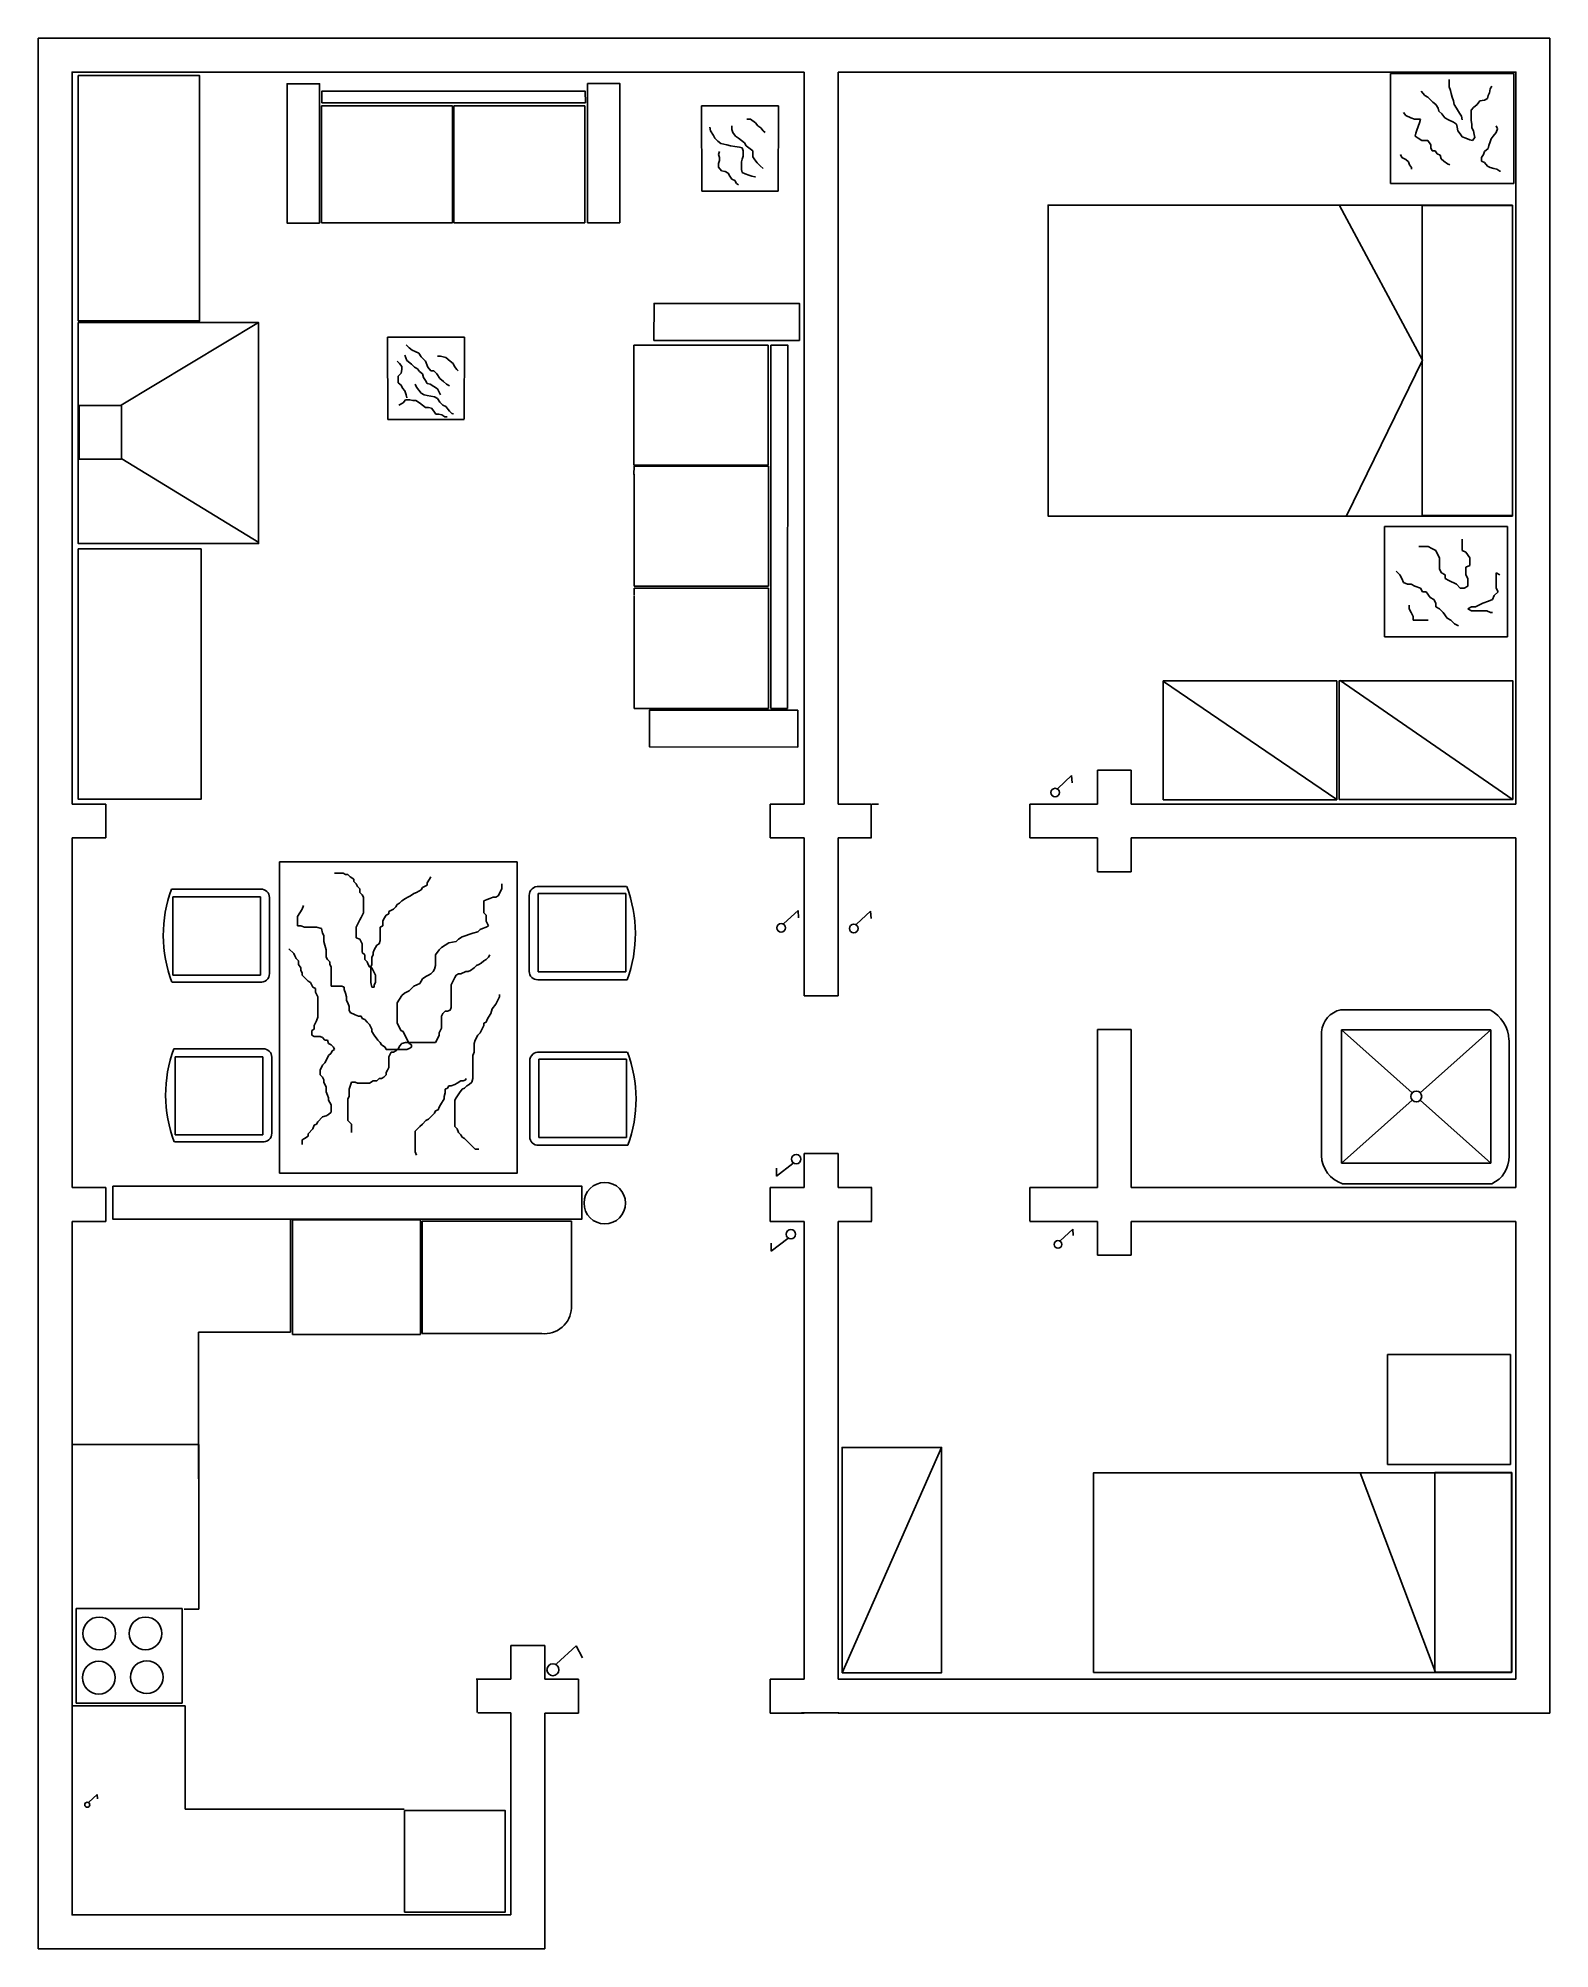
# Model space of a CAD drawing. Header units: millimetres. Extents: x 100 to 206, y 58 to 197.
# Drawn here: x 100.39 to 107.09, y 58.39 to 66.86 of the extents above.
import ezdxf

# ---------------------------------------------------------------- set-up
doc = ezdxf.new("R2010")
doc.units = ezdxf.units.MM
doc.header["$LTSCALE"] = 0.1
for name, color, linetype in [('muebles', 7, 'Continuous'), ('paredes', 7, 'Continuous'), ('puntos', 7, 'Continuous')]:
    doc.layers.add(name, color=color, linetype=linetype)

msp = doc.modelspace()

# ---------------------------------------------------------------- linework, layer by layer
at = {"layer": 'muebles'}
for p, q in [((106.929, 66.707), (106.3833, 66.707)), ((106.3833, 66.707), (106.3833, 66.677)), ((106.3833, 66.677), (106.3833, 66.6304)), ((106.3833, 66.6738), (106.3833, 66.2188)), ((106.6426, 66.6477), (106.6426, 66.6803)), ((106.929, 66.6454), (106.929, 66.707)), ((106.5187, 66.6282), (106.535, 66.6086)), ((106.535, 66.6086), (106.5481, 66.6021)), ((106.5481, 66.6021), (106.5709, 66.5793)), ((106.5709, 66.5793), (106.5839, 66.5696)), ((106.6492, 66.6314), (106.6426, 66.6477)), ((106.6524, 66.6184), (106.6492, 66.6314)), ((106.6557, 66.6021), (106.6524, 66.6184)), ((106.6622, 66.5858), (106.6557, 66.6021)), ((106.6655, 66.5696), (106.6622, 66.5858)), ((106.7666, 66.5696), (106.7796, 66.5858)), ((106.7796, 66.5858), (106.7992, 66.5891)), ((106.7992, 66.5891), (106.8122, 66.5956)), ((106.8122, 66.5956), (106.8155, 66.6086)), ((106.8155, 66.6086), (106.822, 66.6217)), ((106.822, 66.6217), (106.8252, 66.638)), ((106.8252, 66.638), (106.8318, 66.651)), ((106.929, 66.2188), (106.929, 66.6454)), ((102.2247, 66.5637), (101.6447, 66.5637)), ((101.6447, 66.5637), (101.6447, 66.5318)), ((101.6447, 66.5318), (101.6447, 66.4822)), ((101.6447, 66.5284), (101.6447, 66.0449)), ((102.2247, 66.4982), (102.2247, 66.5637)), ((102.2247, 66.0449), (102.2247, 66.4982)), ((102.8114, 66.564), (102.2315, 66.564)), ((102.2315, 66.564), (102.2315, 66.5321)), ((102.2315, 66.5321), (102.2315, 66.4826)), ((102.2315, 66.5288), (102.2315, 66.0452)), ((102.8114, 66.4985), (102.8114, 66.564)), ((102.8114, 66.0452), (102.8114, 66.4985)), ((103.6698, 66.5632), (103.3296, 66.563)), ((103.3296, 66.563), (103.3306, 66.1854)), ((103.5296, 66.5046), (103.546, 66.5046)), ((103.546, 66.5046), (103.569, 66.4882)), ((103.6692, 66.1846), (103.6698, 66.5632)), ((106.4404, 66.5337), (106.4502, 66.5207)), ((106.4502, 66.5207), (106.4731, 66.5109)), ((106.4731, 66.5109), (106.4894, 66.5044)), ((106.4894, 66.5044), (106.5154, 66.5044)), ((106.5154, 66.5044), (106.5122, 66.4881)), ((106.5839, 66.5696), (106.5937, 66.5533)), ((106.5937, 66.5533), (106.597, 66.5402)), ((106.597, 66.5402), (106.61, 66.5272)), ((106.61, 66.5272), (106.6231, 66.5109)), ((106.6231, 66.5109), (106.6394, 66.5012)), ((106.6394, 66.5012), (106.6622, 66.4914)), ((106.6622, 66.4914), (106.6752, 66.4816)), ((106.6752, 66.5533), (106.6655, 66.5696)), ((106.6883, 66.5305), (106.6752, 66.5533)), ((106.6981, 66.5174), (106.6883, 66.5305)), ((106.7013, 66.5012), (106.6981, 66.5174)), ((106.7405, 66.5435), (106.7502, 66.5565)), ((106.7405, 66.4979), (106.7405, 66.5435)), ((106.7437, 66.4816), (106.7405, 66.4979)), ((106.7502, 66.5565), (106.7666, 66.5696)), ((103.3655, 66.4685), (103.3688, 66.4521)), ((103.3688, 66.4521), (103.3819, 66.4325)), ((103.3819, 66.4325), (103.3885, 66.4194)), ((103.3885, 66.4194), (103.4016, 66.4062)), ((103.4016, 66.4062), (103.4147, 66.3964)), ((103.464, 66.4751), (103.464, 66.4587)), ((103.464, 66.4587), (103.4673, 66.4456)), ((103.4673, 66.4456), (103.4804, 66.4292)), ((103.4804, 66.4292), (103.4935, 66.4194)), ((103.4935, 66.4194), (103.5198, 66.3997)), ((103.569, 66.4882), (103.5789, 66.4751)), ((103.5789, 66.4751), (103.592, 66.4653)), ((103.592, 66.4653), (103.6018, 66.4521)), ((103.6018, 66.4521), (103.6117, 66.4456)), ((106.4959, 66.4425), (106.4926, 66.4295)), ((106.4926, 66.4295), (106.5057, 66.4197)), ((106.4991, 66.4556), (106.4959, 66.4425)), ((106.5057, 66.4718), (106.4991, 66.4556)), ((106.5122, 66.4881), (106.5057, 66.4718)), ((106.5057, 66.4197), (106.522, 66.41)), ((106.522, 66.41), (106.5481, 66.41)), ((106.5481, 66.41), (106.5611, 66.3904)), ((106.6752, 66.4816), (106.6785, 66.4686)), ((106.6785, 66.4686), (106.6818, 66.4523)), ((106.6818, 66.4523), (106.6915, 66.4393)), ((106.6915, 66.4393), (106.7013, 66.4262)), ((106.7013, 66.4262), (106.7176, 66.4197)), ((106.7176, 66.4197), (106.7339, 66.4132)), ((106.7339, 66.4132), (106.747, 66.41)), ((106.7437, 66.4653), (106.7437, 66.4816)), ((106.7502, 66.4523), (106.7437, 66.4653)), ((106.747, 66.41), (106.7568, 66.423)), ((106.7535, 66.436), (106.7502, 66.4523)), ((106.7568, 66.423), (106.7535, 66.436)), ((106.8285, 66.4165), (106.8252, 66.4034)), ((106.8383, 66.4295), (106.8285, 66.4165)), ((106.8513, 66.4458), (106.8383, 66.4295)), ((106.8513, 66.4751), (106.8579, 66.4621)), ((106.8579, 66.4621), (106.8513, 66.4458)), ((103.4082, 66.3603), (103.4049, 66.3472)), ((103.4049, 66.3472), (103.4082, 66.3341)), ((103.4082, 66.321), (103.4049, 66.3079)), ((103.4082, 66.3341), (103.4082, 66.321)), ((103.4147, 66.3964), (103.4279, 66.3931)), ((103.4279, 66.3931), (103.441, 66.3899)), ((103.441, 66.3899), (103.4574, 66.3866)), ((103.4574, 66.3866), (103.4771, 66.3833)), ((103.4771, 66.3833), (103.4968, 66.38)), ((103.4968, 66.38), (103.5099, 66.3767)), ((103.5099, 66.3276), (103.5066, 66.3144)), ((103.5099, 66.3767), (103.5132, 66.3636)), ((103.5132, 66.3407), (103.5099, 66.3276)), ((103.5132, 66.3636), (103.5132, 66.3407)), ((103.5198, 66.3997), (103.5263, 66.3866)), ((103.5263, 66.3866), (103.5395, 66.3767)), ((103.5395, 66.3767), (103.5559, 66.3636)), ((103.5559, 66.3636), (103.5559, 66.3374)), ((103.5559, 66.3374), (103.5657, 66.3243)), ((103.5657, 66.3243), (103.5756, 66.3112)), ((106.4274, 66.3481), (106.4339, 66.335)), ((106.4339, 66.335), (106.4502, 66.3253)), ((106.4502, 66.3253), (106.4633, 66.3155)), ((106.5611, 66.3904), (106.5611, 66.3774)), ((106.5611, 66.3774), (106.5676, 66.3644)), ((106.5676, 66.3644), (106.5807, 66.3644)), ((106.5807, 66.3644), (106.5905, 66.3513)), ((106.5905, 66.3513), (106.6035, 66.3448)), ((106.6035, 66.3448), (106.6068, 66.3285)), ((106.6068, 66.3285), (106.6198, 66.3188)), ((106.7959, 66.3481), (106.7861, 66.335)), ((106.7861, 66.335), (106.7861, 66.3188)), ((106.7992, 66.3611), (106.7959, 66.3481)), ((106.8155, 66.3741), (106.7992, 66.3611)), ((106.8187, 66.3872), (106.8155, 66.3741)), ((106.8252, 66.4034), (106.8187, 66.3872)), ((103.4049, 66.3079), (103.4049, 66.2915)), ((103.4049, 66.2915), (103.418, 66.2751)), ((103.418, 66.2751), (103.4344, 66.2718)), ((103.4344, 66.2718), (103.4476, 66.2653)), ((103.4476, 66.2653), (103.4541, 66.2521)), ((103.4541, 66.2521), (103.464, 66.239)), ((103.464, 66.239), (103.4771, 66.2325)), ((103.5066, 66.3144), (103.5066, 66.2817)), ((103.5066, 66.2817), (103.5099, 66.2685)), ((103.5099, 66.2685), (103.5231, 66.262)), ((103.5231, 66.262), (103.5395, 66.2554)), ((103.5395, 66.2554), (103.5526, 66.2521)), ((103.5526, 66.2521), (103.5657, 66.2489)), ((103.5657, 66.2489), (103.569, 66.2489)), ((103.5756, 66.3112), (103.5887, 66.298)), ((103.5887, 66.298), (103.6018, 66.2849)), ((106.4633, 66.3155), (106.4665, 66.3025)), ((106.4665, 66.3025), (106.4763, 66.2894)), ((106.4763, 66.2894), (106.4763, 66.2829)), ((106.6198, 66.3188), (106.6361, 66.3057)), ((106.6361, 66.3057), (106.6459, 66.3025)), ((106.7861, 66.3188), (106.7992, 66.3122)), ((106.7992, 66.3122), (106.8122, 66.296)), ((106.8122, 66.296), (106.8252, 66.2894)), ((106.8252, 66.2894), (106.8416, 66.2862)), ((106.8416, 66.2862), (106.8546, 66.2829)), ((106.8546, 66.2829), (106.8676, 66.2732)), ((106.8676, 66.2732), (106.8709, 66.2732)), ((103.3306, 66.1854), (103.6692, 66.1846)), ((103.4771, 66.2325), (103.4837, 66.2194)), ((103.4837, 66.2194), (103.4935, 66.2128)), ((106.3833, 66.2188), (106.929, 66.2188)), ((106.5251, 65.4363), (106.1566, 66.1219)), ((101.6447, 66.0449), (102.2247, 66.0449)), ((102.2315, 66.0452), (102.8114, 66.0452)), ((100.7568, 65.2369), (101.3649, 65.6024)), ((102.2779, 65.5377), (101.9376, 65.5375)), ((101.9376, 65.5375), (101.9392, 65.1725)), ((102.0201, 65.5035), (102.0333, 65.4903)), ((102.0333, 65.4903), (102.0465, 65.4804)), ((102.0465, 65.4804), (102.0597, 65.4738)), ((102.0597, 65.4738), (102.0762, 65.4672)), ((102.2774, 65.1737), (102.2779, 65.5377)), ((103.6248, 65.5026), (103.0291, 65.5026)), ((103.0291, 65.5026), (103.0291, 65.4698)), ((103.6248, 65.4353), (103.6248, 65.5026)), ((101.9904, 65.4211), (101.9806, 65.431)), ((102.0003, 65.4079), (101.9904, 65.4211)), ((101.997, 65.3783), (102.0003, 65.3948)), ((102.0003, 65.3948), (102.0003, 65.4079)), ((102.0135, 65.4574), (102.0234, 65.4343)), ((102.0234, 65.4343), (102.0432, 65.4178)), ((102.0432, 65.4178), (102.0564, 65.4046)), ((102.0564, 65.4046), (102.0696, 65.398)), ((102.0696, 65.398), (102.0795, 65.3849)), ((102.0762, 65.4672), (102.0861, 65.4508)), ((102.0861, 65.4508), (102.1059, 65.431)), ((102.1059, 65.431), (102.1158, 65.4046)), ((102.1158, 65.4046), (102.129, 65.3882)), ((102.1587, 65.4541), (102.1719, 65.4541)), ((102.1719, 65.4541), (102.195, 65.4475)), ((102.195, 65.4475), (102.2148, 65.431)), ((102.2148, 65.431), (102.228, 65.4211)), ((102.228, 65.4211), (102.2346, 65.4079)), ((102.2346, 65.4079), (102.2445, 65.3948)), ((102.2445, 65.3948), (102.2511, 65.3882)), ((103.0291, 65.4698), (103.0291, 65.4189)), ((103.0291, 65.4663), (103.0291, 64.9697)), ((103.6248, 64.9697), (103.6248, 65.4353)), ((106.5251, 65.4363), (106.188, 64.7452)), ((101.9839, 65.3651), (101.997, 65.3783)), ((101.9839, 65.3354), (101.9839, 65.3651)), ((101.997, 65.3256), (101.9839, 65.3354)), ((102.0036, 65.3124), (101.997, 65.3256)), ((102.0135, 65.2992), (102.0036, 65.3124)), ((102.0597, 65.3289), (102.0663, 65.3157)), ((102.0663, 65.3157), (102.0762, 65.3025)), ((102.0795, 65.3849), (102.0927, 65.375)), ((102.0927, 65.375), (102.096, 65.3585)), ((102.096, 65.3585), (102.1059, 65.3453)), ((102.1059, 65.3453), (102.1125, 65.3321)), ((102.1125, 65.3321), (102.1257, 65.3289)), ((102.1257, 65.3289), (102.1422, 65.319)), ((102.129, 65.3882), (102.1422, 65.3882)), ((102.1422, 65.3882), (102.1554, 65.375)), ((102.1422, 65.319), (102.1587, 65.3091)), ((102.1554, 65.375), (102.1686, 65.3552)), ((102.1587, 65.3091), (102.1719, 65.2827)), ((102.1686, 65.3552), (102.1851, 65.342)), ((102.1851, 65.342), (102.1983, 65.3289)), ((102.1983, 65.3289), (102.2115, 65.3223)), ((101.9871, 65.2366), (102.0069, 65.2465)), ((102.0069, 65.2465), (102.0168, 65.2597)), ((102.0201, 65.2827), (102.0135, 65.2992)), ((102.0168, 65.2597), (102.0366, 65.2597)), ((102.0234, 65.2695), (102.0201, 65.2827)), ((102.0366, 65.2597), (102.0498, 65.2564)), ((102.0498, 65.2564), (102.063, 65.2564)), ((102.063, 65.2564), (102.0795, 65.2465)), ((102.0762, 65.3025), (102.0861, 65.2893)), ((102.0795, 65.2465), (102.0927, 65.2366)), ((102.0861, 65.2893), (102.0993, 65.2827)), ((102.0927, 65.2366), (102.1059, 65.2267)), ((102.0993, 65.2827), (102.1125, 65.2794)), ((102.1059, 65.2267), (102.1191, 65.2267)), ((102.1125, 65.2794), (102.129, 65.2761)), ((102.1191, 65.2267), (102.1323, 65.2234)), ((102.129, 65.2761), (102.1455, 65.2728)), ((102.1323, 65.2234), (102.1422, 65.2102)), ((102.1455, 65.2728), (102.1587, 65.2662)), ((102.1587, 65.2662), (102.1686, 65.2498)), ((102.1686, 65.2498), (102.1818, 65.2366)), ((102.1818, 65.2366), (102.195, 65.23)), ((102.195, 65.23), (102.2115, 65.2102)), ((101.9392, 65.1725), (102.2768, 65.1733)), ((102.1422, 65.2102), (102.1521, 65.1971)), ((102.1521, 65.1971), (102.1653, 65.1971)), ((102.1653, 65.1971), (102.1785, 65.1938)), ((102.1785, 65.1938), (102.1917, 65.1839)), ((102.1917, 65.1839), (102.2016, 65.1839)), ((102.2115, 65.2102), (102.2247, 65.1971)), ((102.2247, 65.1971), (102.228, 65.2003)), ((100.7601, 64.9989), (101.3665, 64.6271)), ((103.0291, 64.9697), (103.6248, 64.9697)), ((103.0299, 64.9658), (103.0297, 64.929)), ((103.6255, 64.9661), (103.0298, 64.9661)), ((103.6255, 64.8989), (103.6255, 64.9661)), ((103.0298, 64.9299), (103.0298, 64.4333)), ((103.6255, 64.4333), (103.6255, 64.8989)), ((106.9016, 64.6981), (106.3558, 64.6981)), ((106.3558, 64.6981), (106.3558, 64.6681)), ((106.3558, 64.6681), (106.3558, 64.6215)), ((106.3558, 64.6649), (106.3558, 64.2099)), ((106.7008, 64.5928), (106.7008, 64.643)), ((106.9016, 64.6365), (106.9016, 64.6981)), ((106.9016, 64.2099), (106.9016, 64.6365)), ((106.5082, 64.6095), (106.5501, 64.6095)), ((106.5501, 64.6095), (106.5668, 64.6012)), ((106.5668, 64.6012), (106.5836, 64.5928)), ((106.5836, 64.5928), (106.5919, 64.5761)), ((106.5919, 64.5761), (106.6003, 64.5594)), ((106.6003, 64.5594), (106.6003, 64.5092)), ((106.7175, 64.5845), (106.7008, 64.5928)), ((106.7343, 64.5594), (106.7175, 64.5845)), ((106.7343, 64.5259), (106.7343, 64.5594)), ((106.4078, 64.5008), (106.4245, 64.4841)), ((106.4245, 64.4841), (106.4329, 64.4674)), ((106.4329, 64.4674), (106.4413, 64.4507)), ((106.6003, 64.5092), (106.6087, 64.4925)), ((106.6087, 64.4925), (106.6254, 64.4841)), ((106.6254, 64.4841), (106.6254, 64.4674)), ((106.6254, 64.4674), (106.6422, 64.459)), ((106.6422, 64.459), (106.6757, 64.4423)), ((106.7175, 64.5176), (106.7343, 64.5259)), ((106.7175, 64.4841), (106.7175, 64.5176)), ((106.7259, 64.4674), (106.7175, 64.4841)), ((106.7259, 64.4339), (106.7259, 64.4674)), ((106.8682, 64.4841), (106.8514, 64.4925)), ((106.8514, 64.4925), (106.8514, 64.4256)), ((103.0298, 64.4333), (103.6255, 64.4333)), ((103.6263, 64.4251), (103.0306, 64.4251)), ((103.0306, 64.4251), (103.0306, 64.3923)), ((103.0306, 64.3889), (103.0306, 63.8923)), ((103.6263, 64.3579), (103.6263, 64.4251)), ((106.4413, 64.4507), (106.458, 64.4423)), ((106.458, 64.4423), (106.4747, 64.4423)), ((106.4747, 64.4423), (106.4915, 64.4339)), ((106.4915, 64.4339), (106.5166, 64.4256)), ((106.5166, 64.4256), (106.525, 64.4089)), ((106.525, 64.4089), (106.5417, 64.4089)), ((106.5417, 64.4089), (106.5585, 64.3838)), ((106.5585, 64.3838), (106.5752, 64.3754)), ((106.5752, 64.3754), (106.5836, 64.3587)), ((106.6757, 64.4423), (106.6924, 64.4256)), ((106.6924, 64.4256), (106.7091, 64.4256)), ((106.7091, 64.4256), (106.7259, 64.4339)), ((106.8347, 64.3754), (106.818, 64.3671)), ((106.8431, 64.3921), (106.8347, 64.3754)), ((106.8598, 64.4089), (106.8431, 64.3921)), ((106.8514, 64.4256), (106.8598, 64.4089)), ((103.6263, 63.8923), (103.6263, 64.3579)), ((106.4664, 64.3503), (106.4664, 64.3336)), ((106.4664, 64.3336), (106.4747, 64.3169)), ((106.4747, 64.3169), (106.4831, 64.3002)), ((106.4831, 64.3002), (106.4831, 64.2834)), ((106.5836, 64.3587), (106.5836, 64.342)), ((106.5836, 64.342), (106.6003, 64.3336)), ((106.6003, 64.3336), (106.6171, 64.3169)), ((106.6171, 64.3169), (106.6338, 64.2918)), ((106.6338, 64.2918), (106.6505, 64.2834)), ((106.7426, 64.342), (106.7259, 64.3336)), ((106.7259, 64.3336), (106.7426, 64.3253)), ((106.7594, 64.342), (106.7426, 64.342)), ((106.7426, 64.3253), (106.8096, 64.3253)), ((106.7929, 64.3587), (106.7594, 64.342)), ((106.818, 64.3671), (106.7929, 64.3587)), ((106.8096, 64.3253), (106.8263, 64.3169)), ((106.8263, 64.3169), (106.8347, 64.3169)), ((106.3558, 64.2099), (106.9016, 64.2099)), ((106.4831, 64.2834), (106.5501, 64.2834)), ((106.6505, 64.2834), (106.6673, 64.2667)), ((106.6673, 64.2667), (106.684, 64.2584)), ((105.377, 64.0113), (106.145, 63.4878)), ((106.1599, 64.0162), (106.9229, 63.4894)), ((103.0306, 63.8923), (103.6263, 63.8923)), ((101.7028, 63.1617), (101.7401, 63.1617)), ((101.7401, 63.1617), (101.7507, 63.1564)), ((101.7507, 63.1564), (101.7614, 63.1564)), ((101.7614, 63.1564), (101.772, 63.1457)), ((101.772, 63.1457), (101.788, 63.1351)), ((101.788, 63.1351), (101.788, 63.1244)), ((101.788, 63.1244), (101.7987, 63.1138)), ((101.7987, 63.1138), (101.804, 63.1031)), ((101.804, 63.1031), (101.8147, 63.0925)), ((102.0918, 63.0978), (102.1131, 63.1085)), ((102.1131, 63.1191), (102.1238, 63.1351)), ((102.1131, 63.1085), (102.1131, 63.1191)), ((102.1238, 63.1351), (102.1291, 63.1457)), ((102.4435, 63.0925), (102.4435, 63.1138)), ((102.9971, 63.102), (102.6089, 63.102)), ((101.376, 63.0908), (100.9797, 63.091)), ((101.374, 63.0561), (100.9858, 63.0561)), ((100.9858, 63.0561), (100.9858, 63.0347)), ((100.9858, 63.0347), (100.9858, 63.0015)), ((100.9858, 63.0325), (100.9858, 62.7088)), ((101.374, 63.0122), (101.374, 63.0561)), ((101.4143, 62.717), (101.4141, 63.0539)), ((101.5642, 63.018), (101.5589, 63.002)), ((101.8147, 63.0925), (101.8147, 63.0765)), ((101.8147, 63.0765), (101.8253, 63.0659)), ((101.8253, 63.0659), (101.8307, 63.0552)), ((101.8307, 63.0552), (101.8307, 62.986)), ((101.9746, 63.0126), (101.9799, 63.0233)), ((101.9799, 63.0233), (101.9905, 63.0286)), ((101.9905, 63.0286), (102.0012, 63.0393)), ((102.0012, 63.0393), (102.0172, 63.0499)), ((102.0172, 63.0499), (102.0278, 63.0552)), ((102.0278, 63.0552), (102.0385, 63.0606)), ((102.0385, 63.0606), (102.0545, 63.0712)), ((102.0545, 63.0712), (102.0652, 63.0765)), ((102.0652, 63.0765), (102.0758, 63.0818)), ((102.0758, 63.0818), (102.0865, 63.0872)), ((102.0865, 63.0872), (102.0918, 63.0978)), ((102.3636, 63.0393), (102.3796, 63.0446)), ((102.3636, 62.986), (102.3636, 63.0393)), ((102.3796, 63.0446), (102.3902, 63.0499)), ((102.3902, 63.0499), (102.4062, 63.0552)), ((102.4062, 63.0552), (102.4169, 63.0552)), ((102.4169, 63.0552), (102.4275, 63.0606)), ((102.4275, 63.0606), (102.4329, 63.0712)), ((102.4329, 63.0712), (102.4382, 63.0818)), ((102.4382, 63.0818), (102.4435, 63.0925)), ((102.5649, 63.0631), (102.5651, 62.7262)), ((102.9934, 63.0713), (102.6052, 63.0713)), ((102.6052, 63.0713), (102.6052, 62.7679)), ((102.9934, 62.7476), (102.9934, 63.0713)), ((101.374, 62.7088), (101.374, 63.0122)), ((101.5589, 63.002), (101.5376, 62.9701)), ((101.5376, 62.9701), (101.5376, 62.9275)), ((101.8147, 62.9541), (101.7987, 62.9222)), ((101.82, 62.9647), (101.8147, 62.9541)), ((101.8307, 62.986), (101.82, 62.9647)), ((101.9159, 62.9488), (101.9213, 62.9594)), ((101.9159, 62.9275), (101.9159, 62.9488)), ((101.9213, 62.9594), (101.9319, 62.9754)), ((101.9319, 62.9754), (101.9426, 62.9807)), ((101.9426, 62.9914), (101.9639, 63.002)), ((101.9426, 62.9807), (101.9426, 62.9914)), ((101.9639, 63.002), (101.9746, 63.0126)), ((102.3743, 62.9754), (102.3636, 62.986)), ((102.3743, 62.9488), (102.3743, 62.9754)), ((102.3849, 62.9275), (102.3743, 62.9488)), ((101.5376, 62.9275), (101.5535, 62.9275)), ((101.5535, 62.9275), (101.5695, 62.9222)), ((101.5695, 62.9222), (101.6228, 62.9222)), ((101.6228, 62.9222), (101.6441, 62.9168)), ((101.6441, 62.9168), (101.6495, 62.8955)), ((101.6495, 62.8955), (101.6548, 62.8849)), ((101.6548, 62.8849), (101.6548, 62.8583)), ((101.6548, 62.8583), (101.6601, 62.8423)), ((101.7987, 62.9222), (101.7987, 62.8743)), ((101.7987, 62.8743), (101.8147, 62.8689)), ((101.8147, 62.8689), (101.8253, 62.8476)), ((101.8253, 62.8476), (101.8253, 62.8104)), ((101.8893, 62.8423), (101.8999, 62.8476)), ((101.8999, 62.8476), (101.9053, 62.8636)), ((101.9053, 62.9222), (101.9159, 62.9275)), ((101.9053, 62.8636), (101.9053, 62.9222)), ((102.1771, 62.8317), (102.209, 62.853)), ((102.209, 62.853), (102.241, 62.8583)), ((102.241, 62.8583), (102.2517, 62.8689)), ((102.2517, 62.8689), (102.2677, 62.8796)), ((102.2677, 62.8796), (102.3156, 62.8955)), ((102.3156, 62.8955), (102.3369, 62.9009)), ((102.3369, 62.9009), (102.3476, 62.9115)), ((102.3476, 62.9115), (102.3583, 62.9168)), ((102.3583, 62.9168), (102.3743, 62.9222)), ((102.3743, 62.9222), (102.3849, 62.9275)), ((101.5003, 62.8263), (101.5216, 62.8051)), ((101.5216, 62.8051), (101.5269, 62.7944)), ((101.5269, 62.7944), (101.5322, 62.7838)), ((101.5322, 62.7838), (101.5429, 62.7731)), ((101.5429, 62.7731), (101.5429, 62.7571)), ((101.6601, 62.8423), (101.6655, 62.821)), ((101.6655, 62.821), (101.6655, 62.7891)), ((101.6655, 62.7891), (101.6708, 62.7784)), ((101.6708, 62.7784), (101.6814, 62.7678)), ((101.6814, 62.7678), (101.6814, 62.7571)), ((101.8253, 62.8104), (101.836, 62.7997)), ((101.836, 62.7997), (101.836, 62.7784)), ((101.836, 62.7784), (101.8467, 62.7678)), ((101.8467, 62.7678), (101.852, 62.7571)), ((101.868, 62.7891), (101.8733, 62.7997)), ((101.868, 62.7571), (101.868, 62.7891)), ((101.8733, 62.8104), (101.8786, 62.821)), ((101.8733, 62.7997), (101.8733, 62.8104)), ((101.8786, 62.821), (101.884, 62.8317)), ((101.884, 62.8317), (101.8893, 62.8423)), ((102.1504, 62.7997), (102.1664, 62.821)), ((102.1504, 62.7518), (102.1504, 62.7997)), ((102.1664, 62.821), (102.1771, 62.8317)), ((102.3636, 62.7731), (102.3529, 62.7625)), ((102.3743, 62.7784), (102.3636, 62.7731)), ((102.3849, 62.7891), (102.3743, 62.7784)), ((102.3902, 62.7997), (102.3849, 62.7891)), ((102.6052, 62.7679), (102.6052, 62.724)), ((102.9934, 62.7454), (102.9934, 62.7786)), ((100.9821, 62.6781), (101.3703, 62.6781)), ((100.9858, 62.7088), (101.374, 62.7088)), ((101.5429, 62.7571), (101.5535, 62.7412)), ((101.5535, 62.7412), (101.5535, 62.7305)), ((101.5535, 62.7305), (101.5589, 62.7199)), ((101.5589, 62.7199), (101.5589, 62.7092)), ((101.5589, 62.7092), (101.5695, 62.6986)), ((101.5695, 62.6986), (101.5855, 62.6826)), ((101.5855, 62.6826), (101.5962, 62.6773)), ((101.6814, 62.7571), (101.6868, 62.7465)), ((101.6868, 62.7465), (101.6868, 62.6613)), ((101.852, 62.7571), (101.8573, 62.7465)), ((101.8573, 62.7465), (101.868, 62.7412)), ((101.8626, 62.7465), (101.868, 62.7571)), ((101.8626, 62.6773), (101.8626, 62.7465)), ((101.868, 62.7412), (101.884, 62.7092)), ((101.884, 62.7092), (101.884, 62.6773)), ((102.0811, 62.672), (102.0918, 62.6933)), ((102.0918, 62.6933), (102.1078, 62.7039)), ((102.1078, 62.7039), (102.1184, 62.7092)), ((102.1184, 62.7092), (102.1291, 62.7146)), ((102.1291, 62.7146), (102.1398, 62.7252)), ((102.1398, 62.7252), (102.1451, 62.7359)), ((102.1451, 62.7359), (102.1504, 62.7518)), ((102.2357, 62.6986), (102.2197, 62.6667)), ((102.241, 62.7092), (102.2357, 62.6986)), ((102.2517, 62.7146), (102.241, 62.7092)), ((102.2623, 62.7146), (102.2517, 62.7146)), ((102.2837, 62.7252), (102.2623, 62.7146)), ((102.2943, 62.7252), (102.2837, 62.7252)), ((102.305, 62.7305), (102.2943, 62.7252)), ((102.321, 62.7412), (102.305, 62.7305)), ((102.3316, 62.7518), (102.321, 62.7412)), ((102.3423, 62.7571), (102.3316, 62.7518)), ((102.3529, 62.7625), (102.3423, 62.7571)), ((102.6032, 62.6893), (102.9995, 62.6891)), ((102.6052, 62.724), (102.9934, 62.724)), ((102.9934, 62.724), (102.9934, 62.7454)), ((101.5962, 62.6773), (101.6068, 62.656)), ((101.6068, 62.656), (101.6175, 62.6507)), ((101.6175, 62.6507), (101.6175, 62.6347)), ((101.6175, 62.6347), (101.6282, 62.6134)), ((101.6282, 62.6134), (101.6282, 62.5229)), ((101.6868, 62.6613), (101.7347, 62.6613)), ((101.7347, 62.6613), (101.7454, 62.656)), ((101.7454, 62.656), (101.7454, 62.6454)), ((101.7454, 62.6454), (101.7507, 62.6294)), ((101.7507, 62.6294), (101.7561, 62.6134)), ((101.7561, 62.6134), (101.7561, 62.5975)), ((101.7561, 62.5975), (101.7614, 62.5868)), ((101.868, 62.656), (101.8626, 62.6773)), ((101.8786, 62.656), (101.868, 62.656)), ((101.884, 62.6773), (101.8786, 62.6667)), ((101.8786, 62.6667), (101.8786, 62.656)), ((101.9799, 62.5868), (102.0012, 62.6188)), ((102.0012, 62.6188), (102.0119, 62.6294)), ((102.0119, 62.6294), (102.0332, 62.64)), ((102.0332, 62.64), (102.0545, 62.6613)), ((102.0545, 62.6613), (102.0811, 62.672)), ((102.2197, 62.6667), (102.2197, 62.5655)), ((102.4169, 62.5815), (102.4329, 62.6134)), ((102.4329, 62.6134), (102.4329, 62.6241)), ((101.6282, 62.5229), (101.6228, 62.507)), ((101.7614, 62.5868), (101.7667, 62.5708)), ((101.7667, 62.5708), (101.7667, 62.5549)), ((101.7667, 62.5549), (101.772, 62.5442)), ((101.772, 62.5442), (101.7934, 62.5336)), ((101.7934, 62.5336), (101.8093, 62.5283)), ((101.8093, 62.5283), (101.82, 62.5283)), ((101.82, 62.5283), (101.8253, 62.5176)), ((101.8253, 62.5176), (101.836, 62.5123)), ((101.836, 62.5123), (101.8467, 62.5016)), ((101.9799, 62.4963), (101.9799, 62.5868)), ((102.1824, 62.5389), (102.1771, 62.5283)), ((102.1771, 62.5283), (102.1771, 62.475)), ((102.1931, 62.5496), (102.1824, 62.5389)), ((102.2037, 62.5496), (102.1931, 62.5496)), ((102.2144, 62.5549), (102.2037, 62.5496)), ((102.2197, 62.5655), (102.2144, 62.5549)), ((102.3743, 62.5016), (102.3796, 62.5123)), ((102.3796, 62.5123), (102.3849, 62.5229)), ((102.3849, 62.5229), (102.3956, 62.5389)), ((102.3956, 62.5389), (102.4009, 62.5602)), ((102.4009, 62.5602), (102.4169, 62.5815)), ((106.8238, 62.556), (106.162, 62.556)), ((101.6122, 62.4697), (101.6015, 62.4644)), ((101.6015, 62.4644), (101.6015, 62.4431)), ((101.6015, 62.4431), (101.6122, 62.4378)), ((101.6228, 62.507), (101.6122, 62.4857)), ((101.6122, 62.4857), (101.6122, 62.4697)), ((101.6122, 62.4378), (101.6388, 62.4378)), ((101.6388, 62.4378), (101.6495, 62.4324)), ((101.6495, 62.4324), (101.6601, 62.4218)), ((101.8467, 62.5016), (101.8573, 62.491)), ((101.8573, 62.491), (101.868, 62.4697)), ((101.868, 62.4697), (101.868, 62.4591)), ((101.868, 62.4591), (101.8786, 62.4431)), ((101.8786, 62.4431), (101.8946, 62.4218)), ((101.9852, 62.4857), (101.9799, 62.4963)), ((101.9959, 62.4644), (101.9852, 62.4857)), ((102.0065, 62.4591), (101.9959, 62.4644)), ((102.0172, 62.4378), (102.0065, 62.4591)), ((102.0332, 62.4058), (102.0172, 62.4378)), ((102.1611, 62.4324), (102.1504, 62.4112)), ((102.1664, 62.4431), (102.1611, 62.4324)), ((102.1771, 62.475), (102.1664, 62.4537)), ((102.1664, 62.4537), (102.1664, 62.4431)), ((102.3263, 62.4218), (102.3369, 62.4431)), ((102.3369, 62.4431), (102.3476, 62.4537)), ((102.3476, 62.4537), (102.3636, 62.4857)), ((102.3636, 62.4963), (102.3743, 62.5016)), ((102.3636, 62.4857), (102.3636, 62.4963)), ((106.0774, 62.4587), (106.0774, 61.9069)), ((106.8279, 62.4677), (106.1661, 62.4677)), ((106.1661, 62.4677), (106.1661, 62.4312)), ((106.4791, 62.1877), (106.1661, 62.4677)), ((106.1661, 62.4312), (106.1661, 62.3747)), ((106.1661, 62.4274), (106.1661, 61.8756)), ((106.5149, 62.1877), (106.8279, 62.4677)), ((106.8279, 62.3929), (106.8279, 62.4677)), ((101.3863, 62.3829), (100.99, 62.3831)), ((101.3843, 62.3481), (100.9961, 62.3481)), ((100.9961, 62.3481), (100.9961, 62.3268)), ((101.3843, 62.3043), (101.3843, 62.3481)), ((101.4246, 62.0091), (101.4244, 62.346)), ((101.6601, 62.4218), (101.6708, 62.4218)), ((101.6761, 62.3526), (101.6655, 62.3313)), ((101.6708, 62.4218), (101.6761, 62.4058)), ((101.6761, 62.4058), (101.6868, 62.4005)), ((101.6868, 62.3632), (101.6761, 62.3526)), ((101.6868, 62.4005), (101.6974, 62.3899)), ((101.6921, 62.3739), (101.6868, 62.3632)), ((101.7028, 62.3792), (101.6921, 62.3739)), ((101.6974, 62.3899), (101.7028, 62.3792)), ((101.8946, 62.4218), (101.9053, 62.4112)), ((101.9053, 62.4112), (101.9106, 62.4005)), ((101.9106, 62.4005), (101.9266, 62.3899)), ((101.9266, 62.3899), (101.9319, 62.3792)), ((101.9319, 62.3792), (102.0225, 62.3792)), ((101.9532, 62.3686), (101.9426, 62.3473)), ((101.9426, 62.3473), (101.9426, 62.2994)), ((101.9639, 62.3686), (101.9532, 62.3686)), ((101.9746, 62.3739), (101.9639, 62.3686)), ((101.9852, 62.3845), (101.9746, 62.3739)), ((101.9905, 62.3952), (101.9852, 62.3845)), ((102.0012, 62.4058), (101.9905, 62.3952)), ((102.0172, 62.4112), (102.0012, 62.4058)), ((102.1504, 62.4112), (102.0172, 62.4112)), ((102.0225, 62.3792), (102.0332, 62.3845)), ((102.0438, 62.4005), (102.0332, 62.4058)), ((102.0332, 62.3845), (102.0438, 62.3899)), ((102.0438, 62.3899), (102.0438, 62.4005)), ((102.3156, 62.3526), (102.321, 62.3686)), ((102.3156, 62.2515), (102.3156, 62.3526)), ((102.321, 62.4058), (102.3263, 62.4218)), ((102.321, 62.3686), (102.321, 62.4058)), ((102.9998, 62.3682), (102.6116, 62.3682)), ((106.8279, 61.8756), (106.8279, 62.3929)), ((106.9083, 61.9046), (106.9083, 62.4219)), ((100.9961, 62.3268), (100.9961, 62.2936)), ((100.9961, 62.3245), (100.9961, 62.0009)), ((101.3843, 62.0009), (101.3843, 62.3043)), ((101.6495, 62.31), (101.6388, 62.2887)), ((101.6388, 62.2887), (101.6388, 62.2674)), ((101.6388, 62.2674), (101.6495, 62.2568)), ((101.6601, 62.3207), (101.6495, 62.31)), ((101.6495, 62.2568), (101.6548, 62.2461)), ((101.6655, 62.3313), (101.6601, 62.3207)), ((101.9213, 62.2568), (101.9106, 62.2515)), ((101.9319, 62.2674), (101.9213, 62.2568)), ((101.9373, 62.2887), (101.9319, 62.2781)), ((101.9319, 62.2781), (101.9319, 62.2674)), ((101.9426, 62.2994), (101.9373, 62.2887)), ((102.5676, 62.3292), (102.5678, 61.9924)), ((102.9961, 62.3375), (102.6079, 62.3375)), ((102.6079, 62.3375), (102.6079, 62.034)), ((102.9961, 62.0138), (102.9961, 62.3375)), ((101.6548, 62.2461), (101.6548, 62.2355)), ((101.6548, 62.2355), (101.6601, 62.2249)), ((101.6601, 62.2249), (101.6655, 62.2142)), ((101.6655, 62.2142), (101.6655, 62.1929)), ((101.6655, 62.1929), (101.6708, 62.1769)), ((101.6708, 62.1769), (101.6761, 62.1663)), ((101.7667, 62.1716), (101.7614, 62.161)), ((101.7774, 62.2355), (101.7667, 62.2036)), ((101.7667, 62.2036), (101.7667, 62.1716)), ((101.7934, 62.2355), (101.7774, 62.2355)), ((101.804, 62.2302), (101.7934, 62.2355)), ((101.8573, 62.2302), (101.804, 62.2302)), ((101.8733, 62.2408), (101.8573, 62.2302)), ((101.8893, 62.2408), (101.8733, 62.2408)), ((101.8999, 62.2515), (101.8893, 62.2408)), ((101.9106, 62.2515), (101.8999, 62.2515)), ((102.1877, 62.1716), (102.1931, 62.1876)), ((102.1877, 62.161), (102.1877, 62.1716)), ((102.1931, 62.2036), (102.2037, 62.2089)), ((102.1931, 62.1876), (102.1931, 62.2036)), ((102.2037, 62.2089), (102.209, 62.2195)), ((102.209, 62.2195), (102.2197, 62.2195)), ((102.2197, 62.2195), (102.2357, 62.2249)), ((102.2357, 62.2249), (102.2463, 62.2302)), ((102.241, 62.1663), (102.257, 62.1876)), ((102.2463, 62.2302), (102.2623, 62.2408)), ((102.257, 62.1876), (102.2677, 62.2036)), ((102.2623, 62.2408), (102.273, 62.2408)), ((102.2677, 62.2036), (102.2783, 62.2089)), ((102.273, 62.2408), (102.2837, 62.2461)), ((102.2783, 62.2089), (102.289, 62.2195)), ((102.2837, 62.2461), (102.2837, 62.2515)), ((102.289, 62.2195), (102.2996, 62.2249)), ((102.2996, 62.2249), (102.3103, 62.2355)), ((102.3103, 62.2355), (102.3156, 62.2515)), ((101.6655, 62.0865), (101.6495, 62.0811)), ((101.6761, 62.0918), (101.6655, 62.0865)), ((101.6761, 62.1663), (101.6761, 62.1557)), ((101.6761, 62.1557), (101.6868, 62.1344)), ((101.6868, 62.1024), (101.6761, 62.0918)), ((101.6868, 62.1344), (101.6868, 62.1024)), ((101.7614, 62.161), (101.7614, 62.0652)), ((102.1184, 62.0705), (102.1451, 62.0971)), ((102.1451, 62.0971), (102.1504, 62.1077)), ((102.1504, 62.1077), (102.1611, 62.1131)), ((102.1611, 62.1131), (102.1664, 62.1237)), ((102.1664, 62.1237), (102.1717, 62.1344)), ((102.1717, 62.1344), (102.1877, 62.161)), ((102.2357, 62.1557), (102.241, 62.1663)), ((102.2357, 62.0385), (102.2357, 62.1557)), ((106.1661, 61.8756), (106.4791, 62.1556)), ((106.8279, 61.8756), (106.5149, 62.1556)), ((100.9961, 62.0009), (101.3843, 62.0009)), ((101.6068, 62.0279), (101.5855, 62.0066)), ((101.5855, 62.0066), (101.5855, 61.996)), ((101.6122, 62.0439), (101.6068, 62.0279)), ((101.6228, 62.0492), (101.6122, 62.0439)), ((101.6282, 62.0598), (101.6228, 62.0492)), ((101.6495, 62.0811), (101.6282, 62.0598)), ((101.7614, 62.0652), (101.7774, 62.0492)), ((101.7774, 62.0492), (101.7774, 62.0119)), ((102.0598, 62.0173), (102.0705, 62.0279)), ((102.0598, 61.9268), (102.0598, 62.0173)), ((102.0705, 62.0279), (102.0811, 62.0385)), ((102.0811, 62.0385), (102.0918, 62.0492)), ((102.0918, 62.0492), (102.1078, 62.0652)), ((102.1078, 62.0652), (102.1184, 62.0705)), ((102.2463, 62.0279), (102.2357, 62.0385)), ((102.2517, 62.0119), (102.2463, 62.0279)), ((102.2623, 62.0013), (102.2517, 62.0119)), ((102.2677, 61.9906), (102.2623, 62.0013)), ((102.6079, 62.034), (102.6079, 61.9902)), ((102.9961, 62.0115), (102.9961, 62.0447)), ((102.9961, 61.9902), (102.9961, 62.0115)), ((100.9924, 61.9701), (101.3806, 61.9701)), ((101.5695, 61.9853), (101.5589, 61.98)), ((101.5589, 61.98), (101.5589, 61.9587)), ((101.5855, 61.996), (101.5695, 61.9853)), ((102.0652, 61.9108), (102.0598, 61.9268)), ((102.2783, 61.9853), (102.2677, 61.9906)), ((102.2943, 61.9694), (102.2783, 61.9853)), ((102.305, 61.9587), (102.2943, 61.9694)), ((102.3263, 61.9374), (102.305, 61.9587)), ((102.3423, 61.9374), (102.3263, 61.9374)), ((102.6059, 61.9554), (103.0023, 61.9552)), ((102.6079, 61.9902), (102.9961, 61.9902)), ((106.1661, 61.8756), (106.8279, 61.8756)), ((106.1704, 61.7845), (106.8321, 61.7845)), ((101.5069, 61.1266), (101.5069, 61.6253)), ((102.0836, 61.6243), (101.5162, 61.6243)), ((101.5162, 61.6243), (101.5162, 61.5931)), ((101.5162, 61.5931), (101.5162, 61.5446)), ((101.5162, 61.5898), (101.5162, 61.1167)), ((102.0836, 61.5603), (102.0836, 61.6243)), ((102.7523, 61.6183), (102.0905, 61.6183)), ((102.0905, 61.6183), (102.0905, 61.1202)), ((102.7523, 61.6183), (102.7523, 61.2332)), ((102.0836, 61.1167), (102.0836, 61.5603)), ((101.0998, 60.4762), (101.0998, 61.1266)), ((101.0998, 61.1266), (101.5069, 61.1266)), ((101.5162, 61.1167), (102.0836, 61.1167)), ((102.0905, 61.1202), (102.6212, 61.1202)), ((106.9154, 61.0276), (106.3696, 61.0276)), ((106.3696, 61.0276), (106.3696, 60.9976)), ((106.3696, 60.9976), (106.3696, 60.9509)), ((106.3696, 60.9944), (106.3696, 60.5394)), ((106.9154, 60.966), (106.9154, 61.0276)), ((106.9154, 60.5394), (106.9154, 60.966)), ((101.1004, 60.6287), (100.5378, 60.6287)), ((101.1004, 59.8994), (101.1004, 60.6287)), ((103.9524, 59.617), (104.3933, 60.6161)), ((106.5804, 59.623), (106.249, 60.5037)), ((106.3696, 60.5394), (106.9154, 60.5394)), ((101.0264, 59.9015), (100.5579, 59.9015)), ((100.5579, 59.9015), (100.5579, 59.8758)), ((101.0264, 59.8486), (101.0264, 59.9015)), ((101.0355, 59.8994), (101.1004, 59.8994)), ((100.5579, 59.8758), (100.5579, 59.8357)), ((100.5579, 59.8731), (100.5579, 59.4824)), ((101.0264, 59.4824), (101.0264, 59.8486)), ((101.0403, 59.4701), (100.5443, 59.4701)), ((100.5579, 59.4824), (101.0264, 59.4824)), ((101.0403, 59.0124), (101.0403, 59.4701)), ((102.0107, 59.0124), (101.0403, 59.0124))]:
    msp.add_line(p, q, dxfattribs=at)
for points in [[(100.5667, 66.6976), (101.1041, 66.6976), (101.1041, 65.6095), (100.5667, 65.6095)], [(101.6359, 66.0439), (101.4924, 66.0439), (101.4924, 66.6609), (101.6359, 66.6609)], [(102.9676, 66.0451), (102.8242, 66.0451), (102.8242, 66.6622), (102.9676, 66.6622)], [(101.6462, 66.577), (102.8142, 66.577), (102.814, 66.628), (101.6463, 66.6285)], [(106.9235, 66.123), (104.8654, 66.123), (104.8654, 64.7447), (106.9235, 64.7447)], [(106.923, 66.1215), (106.5236, 66.1215), (106.5236, 64.7471), (106.923, 64.7471)], [(103.1183, 65.5229), (103.1187, 65.6876), (103.7629, 65.6873), (103.7629, 65.5235)], [(100.5667, 65.6023), (101.3656, 65.6023), (101.3656, 64.623), (100.5667, 64.623)], [(103.637, 65.5029), (103.711, 65.5029), (103.71, 63.8922), (103.6364, 63.8922)], [(100.5712, 65.2345), (100.7582, 65.2345), (100.7582, 64.9974), (100.5712, 64.9974)], [(100.5664, 64.5988), (101.1111, 64.5988), (101.1111, 63.489), (100.5664, 63.489)], [(105.3756, 63.4873), (106.1445, 63.4873), (106.1445, 64.0139), (105.3756, 64.0139)], [(106.1561, 63.4882), (106.925, 63.4882), (106.925, 64.0148), (106.1561, 64.0148)], [(103.7555, 63.8841), (103.7555, 63.7204), (103.0989, 63.7213), (103.0985, 63.8849)], [(101.4589, 61.8314), (102.5117, 61.8314), (102.5117, 63.2115), (101.4589, 63.2115)], [(100.7192, 61.774), (102.7988, 61.774), (102.7988, 61.6279), (100.7192, 61.6279)], [(103.9524, 59.617), (104.3933, 59.617), (104.3933, 60.6161), (103.9524, 60.6161)], [(106.9194, 59.6187), (105.0668, 59.6187), (105.0668, 60.5037), (106.9194, 60.5037)], [(106.9202, 60.5053), (106.5795, 60.5053), (106.5795, 59.6201), (106.9202, 59.6201)], [(102.0128, 58.5558), (102.4589, 58.5558), (102.4589, 59.006), (102.0128, 59.006)]]:
    msp.add_lwpolyline(points, close=True, dxfattribs=at)
for centre, radius in [((106.497, 62.1717), 0.0241), ((102.9002, 61.6987), 0.0919), ((100.6597, 59.7914), 0.0725), ((100.8646, 59.7914), 0.0725), ((100.6573, 59.5951), 0.0725), ((100.87, 59.5975), 0.0725)]:
    msp.add_circle(centre, radius, dxfattribs=at)
for centre, radius, start, end in [((102.6042, 63.0629), 0.0393, 83.42282, 179.48166), ((102.4467, 62.8931), 0.5893, 339.74534, 20.77698), ((101.5325, 62.887), 0.5893, 159.74534, 200.77698), ((101.3771, 63.0539), 0.037, 0.03059, 91.73126), ((101.375, 62.7172), 0.0393, 263.42282, 359.48166), ((102.6021, 62.7262), 0.037, 180.03059, 271.73126), ((106.1846, 62.4506), 0.1074, 101.99382, 175.85123), ((106.7497, 62.4161), 0.1582, 2.236, 61.46103), ((101.5428, 62.1791), 0.5893, 159.74534, 200.77698), ((101.3874, 62.3459), 0.037, 0.03059, 91.73126), ((102.6069, 62.3291), 0.0393, 83.42282, 179.48166), ((102.4494, 62.1592), 0.5893, 339.74534, 20.77698), ((101.3853, 62.0093), 0.0393, 263.42282, 359.48166), ((102.6048, 61.9924), 0.037, 180.03059, 271.73126), ((106.2102, 61.9117), 0.1331, 180.88284, 252.74951), ((106.7774, 61.9036), 0.1309, 294.64159, 1.32341), ((102.6326, 61.2395), 0.1199, 264.55433, 356.98936)]:
    msp.add_arc(centre, radius, start, end, dxfattribs=at)
at = {"layer": 'paredes'}
for p, q in [((107.089, 66.8631), (100.389, 66.8631)), ((100.389, 66.8631), (100.389, 58.3931)), ((107.089, 59.4381), (107.089, 66.8631)), ((103.784, 63.4681), (103.784, 66.7131)), ((103.934, 63.4681), (103.934, 66.7131)), ((105.234, 63.6181), (105.084, 63.6181)), ((105.084, 63.6181), (105.084, 63.4681)), ((105.234, 63.6181), (105.234, 63.4681)), ((100.689, 63.4681), (100.539, 63.4681)), ((103.634, 63.3181), (103.634, 63.4681)), ((103.784, 63.4681), (103.634, 63.4681)), ((104.0816, 63.4681), (103.934, 63.4681)), ((104.081, 63.4674), (104.081, 63.3163)), ((104.1142, 63.468), (104.0844, 63.468)), ((104.784, 63.3181), (104.784, 63.4681)), ((105.084, 63.4681), (104.784, 63.4681)), ((106.939, 63.4681), (105.234, 63.4681)), ((100.689, 63.3181), (100.539, 63.3181)), ((103.784, 63.3181), (103.634, 63.3181)), ((103.784, 62.6181), (103.784, 63.3181)), ((104.0816, 63.3181), (103.934, 63.3181)), ((103.934, 62.6181), (103.934, 63.3181)), ((105.084, 63.3181), (104.784, 63.3181)), ((105.084, 63.3181), (105.084, 63.1681)), ((106.939, 63.3181), (105.234, 63.3181)), ((105.234, 63.3181), (105.234, 63.1681)), ((105.234, 63.1681), (105.084, 63.1681)), ((103.934, 62.6181), (103.784, 62.6181)), ((105.234, 62.4681), (105.084, 62.4681)), ((105.084, 62.4681), (105.084, 61.7681)), ((105.234, 62.4681), (105.084, 62.4681)), ((105.234, 62.4681), (105.234, 61.7681)), ((103.934, 61.9181), (103.784, 61.9181)), ((103.784, 61.7681), (103.784, 61.9181)), ((103.934, 61.7681), (103.934, 61.9181)), ((100.689, 61.7681), (100.539, 61.7681)), ((103.634, 61.6181), (103.634, 61.7681)), ((103.784, 61.7681), (103.634, 61.7681)), ((103.784, 61.7681), (103.634, 61.7681)), ((104.084, 61.7681), (103.934, 61.7681)), ((104.084, 61.7681), (103.934, 61.7681)), ((104.0832, 61.768), (104.0832, 61.6185)), ((105.084, 61.7681), (104.784, 61.7681)), ((104.7847, 61.7684), (104.7847, 61.619)), ((106.939, 61.7681), (105.234, 61.7681)), ((100.689, 61.6181), (100.539, 61.6181)), ((103.784, 61.6181), (103.634, 61.6181)), ((103.784, 59.5881), (103.784, 61.6181)), ((104.084, 61.6181), (103.934, 61.6181)), ((103.934, 59.5881), (103.934, 61.6181)), ((105.084, 61.6181), (104.784, 61.6181)), ((105.084, 61.6181), (105.084, 61.4681)), ((106.939, 61.6181), (105.234, 61.6181)), ((105.234, 61.6181), (105.234, 61.4681)), ((105.234, 61.4681), (105.084, 61.4681)), ((102.634, 59.7381), (102.484, 59.7381)), ((102.484, 59.5885), (102.484, 59.7381)), ((102.634, 59.5881), (102.634, 59.7381)), ((102.484, 59.5885), (102.3309, 59.5885)), ((102.334, 59.4401), (102.334, 59.5897)), ((102.6431, 59.5885), (102.634, 59.5885)), ((102.784, 59.5881), (102.634, 59.5881)), ((102.784, 59.4381), (102.784, 59.5881)), ((103.634, 59.4381), (103.634, 59.5881)), ((103.784, 59.5881), (103.634, 59.5881)), ((106.939, 59.5881), (103.934, 59.5881)), ((106.939, 59.5881), (103.934, 59.5881)), ((102.484, 59.4385), (102.3369, 59.4385)), ((102.484, 58.5431), (102.484, 59.4385)), ((102.634, 58.3931), (102.634, 59.4381)), ((102.784, 59.4381), (102.634, 59.4381)), ((103.784, 59.4381), (103.634, 59.4381)), ((103.9378, 59.4385), (103.7719, 59.4385)), ((107.089, 59.4381), (103.934, 59.4381)), ((100.389, 58.3931), (102.634, 58.3931))]:
    msp.add_line(p, q, dxfattribs=at)
for points in [[(103.784, 66.7131), (100.539, 66.7131), (100.539, 63.4681)], [(106.939, 63.4681), (106.939, 66.7131), (103.934, 66.7131)], [(100.689, 63.4681), (100.689, 63.3181)], [(100.539, 63.3181), (100.539, 61.7681)], [(106.939, 61.7681), (106.939, 63.3181)], [(100.689, 61.7681), (100.689, 61.6181)], [(100.539, 61.6181), (100.539, 58.5431), (102.484, 58.5431)], [(106.939, 59.5881), (106.939, 61.6181)]]:
    msp.add_lwpolyline(points, dxfattribs=at)
at = {"layer": 'puntos'}
for p, q in [((104.9079, 63.5371), (104.9696, 63.5942)), ((104.9696, 63.5942), (104.9719, 63.5622)), ((103.6937, 62.9378), (103.757, 62.9963)), ((103.757, 62.9963), (103.7593, 62.9636)), ((104.0153, 62.935), (104.0786, 62.9935)), ((104.0786, 62.9935), (104.0809, 62.9607)), ((103.7343, 61.875), (103.6608, 61.8189)), ((103.6608, 61.8189), (103.6616, 61.8541)), ((104.9194, 61.5323), (104.975, 61.5837)), ((104.975, 61.5837), (104.9771, 61.5549)), ((103.7111, 61.5421), (103.6376, 61.486)), ((103.6376, 61.486), (103.6384, 61.5212)), ((102.6864, 59.6561), (102.7732, 59.7363)), ((102.7732, 59.7363), (102.8021, 59.6833)), ((100.6134, 59.0428), (100.6501, 59.0767)), ((100.6501, 59.0767), (100.6514, 59.0577))]:
    msp.add_line(p, q, dxfattribs=at)
for centre, radius in [((104.8965, 63.5188), 0.0189), ((103.682, 62.9191), 0.0193), ((104.0036, 62.9163), 0.0193), ((103.7487, 61.8938), 0.0207), ((103.7255, 61.5609), 0.0207), ((104.9091, 61.5158), 0.017), ((102.6704, 59.6304), 0.0265), ((100.6066, 59.0319), 0.0112)]:
    msp.add_circle(centre, radius, dxfattribs=at)

doc.saveas('drawing.dxf')
